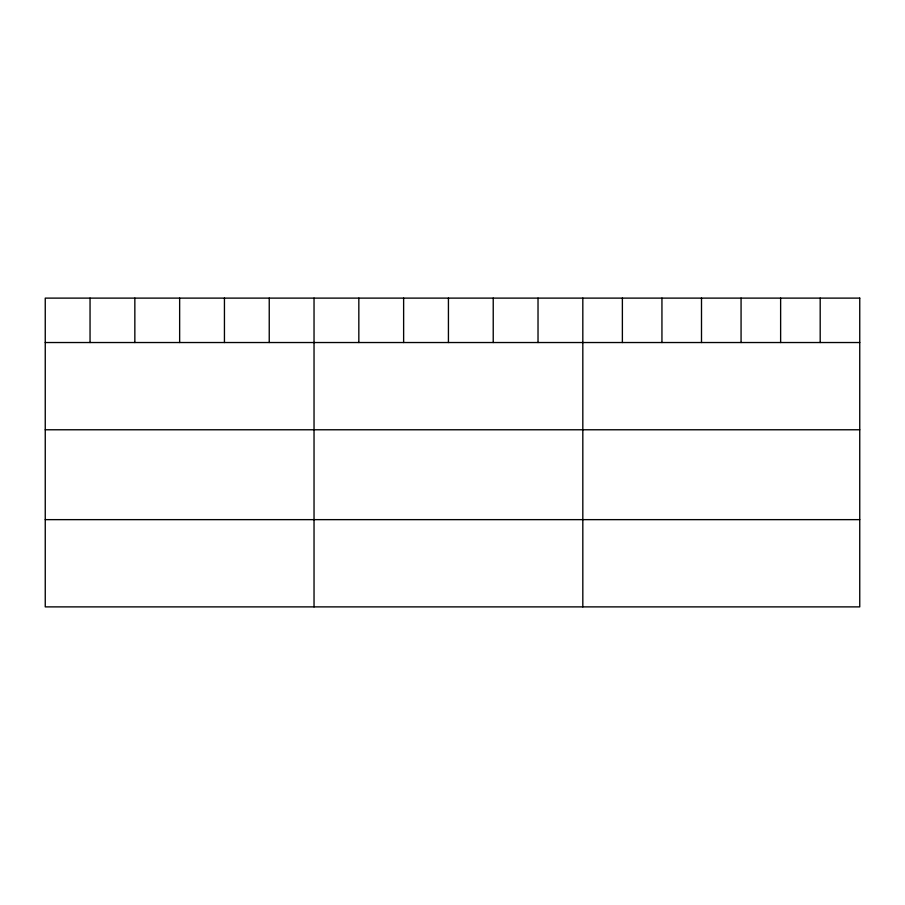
<?xml version="1.0" encoding="UTF-8"?>
<svg xmlns="http://www.w3.org/2000/svg" width="905" height="905" viewBox="0 0 905 905"><rect width="100%" height="100%" fill="white"/><g stroke="black" fill="none" stroke-linecap="round" stroke-linejoin="round"><path stroke-width="1.36" d="M45.25 342.531L859.75 342.531M45.25 429.773L859.75 429.773M45.25 519.64L859.75 519.64M820.19 298.118L820.19 342.531M780.63 298.118L780.63 342.531M741.071 298.118L741.071 342.531M701.499 298.118L701.499 342.531M661.94 298.118L661.94 342.531M622.38 298.118L622.38 342.531M582.82 298.118L582.82 606.882M538.023 298.118L538.023 342.531M493.225 298.118L493.225 342.531M448.428 298.118L448.428 342.531M403.63 298.118L403.63 342.531M358.833 298.118L358.833 342.531M314.035 298.118L314.035 606.882M269.238 298.118L269.238 342.531M224.44 298.118L224.44 342.531M179.643 298.118L179.643 342.531M134.845 298.118L134.845 342.531M90.047 298.118L90.047 342.531M859.75 298.118L45.25 298.118L45.25 606.882L859.75 606.882L859.75 298.118"/></g></svg>
